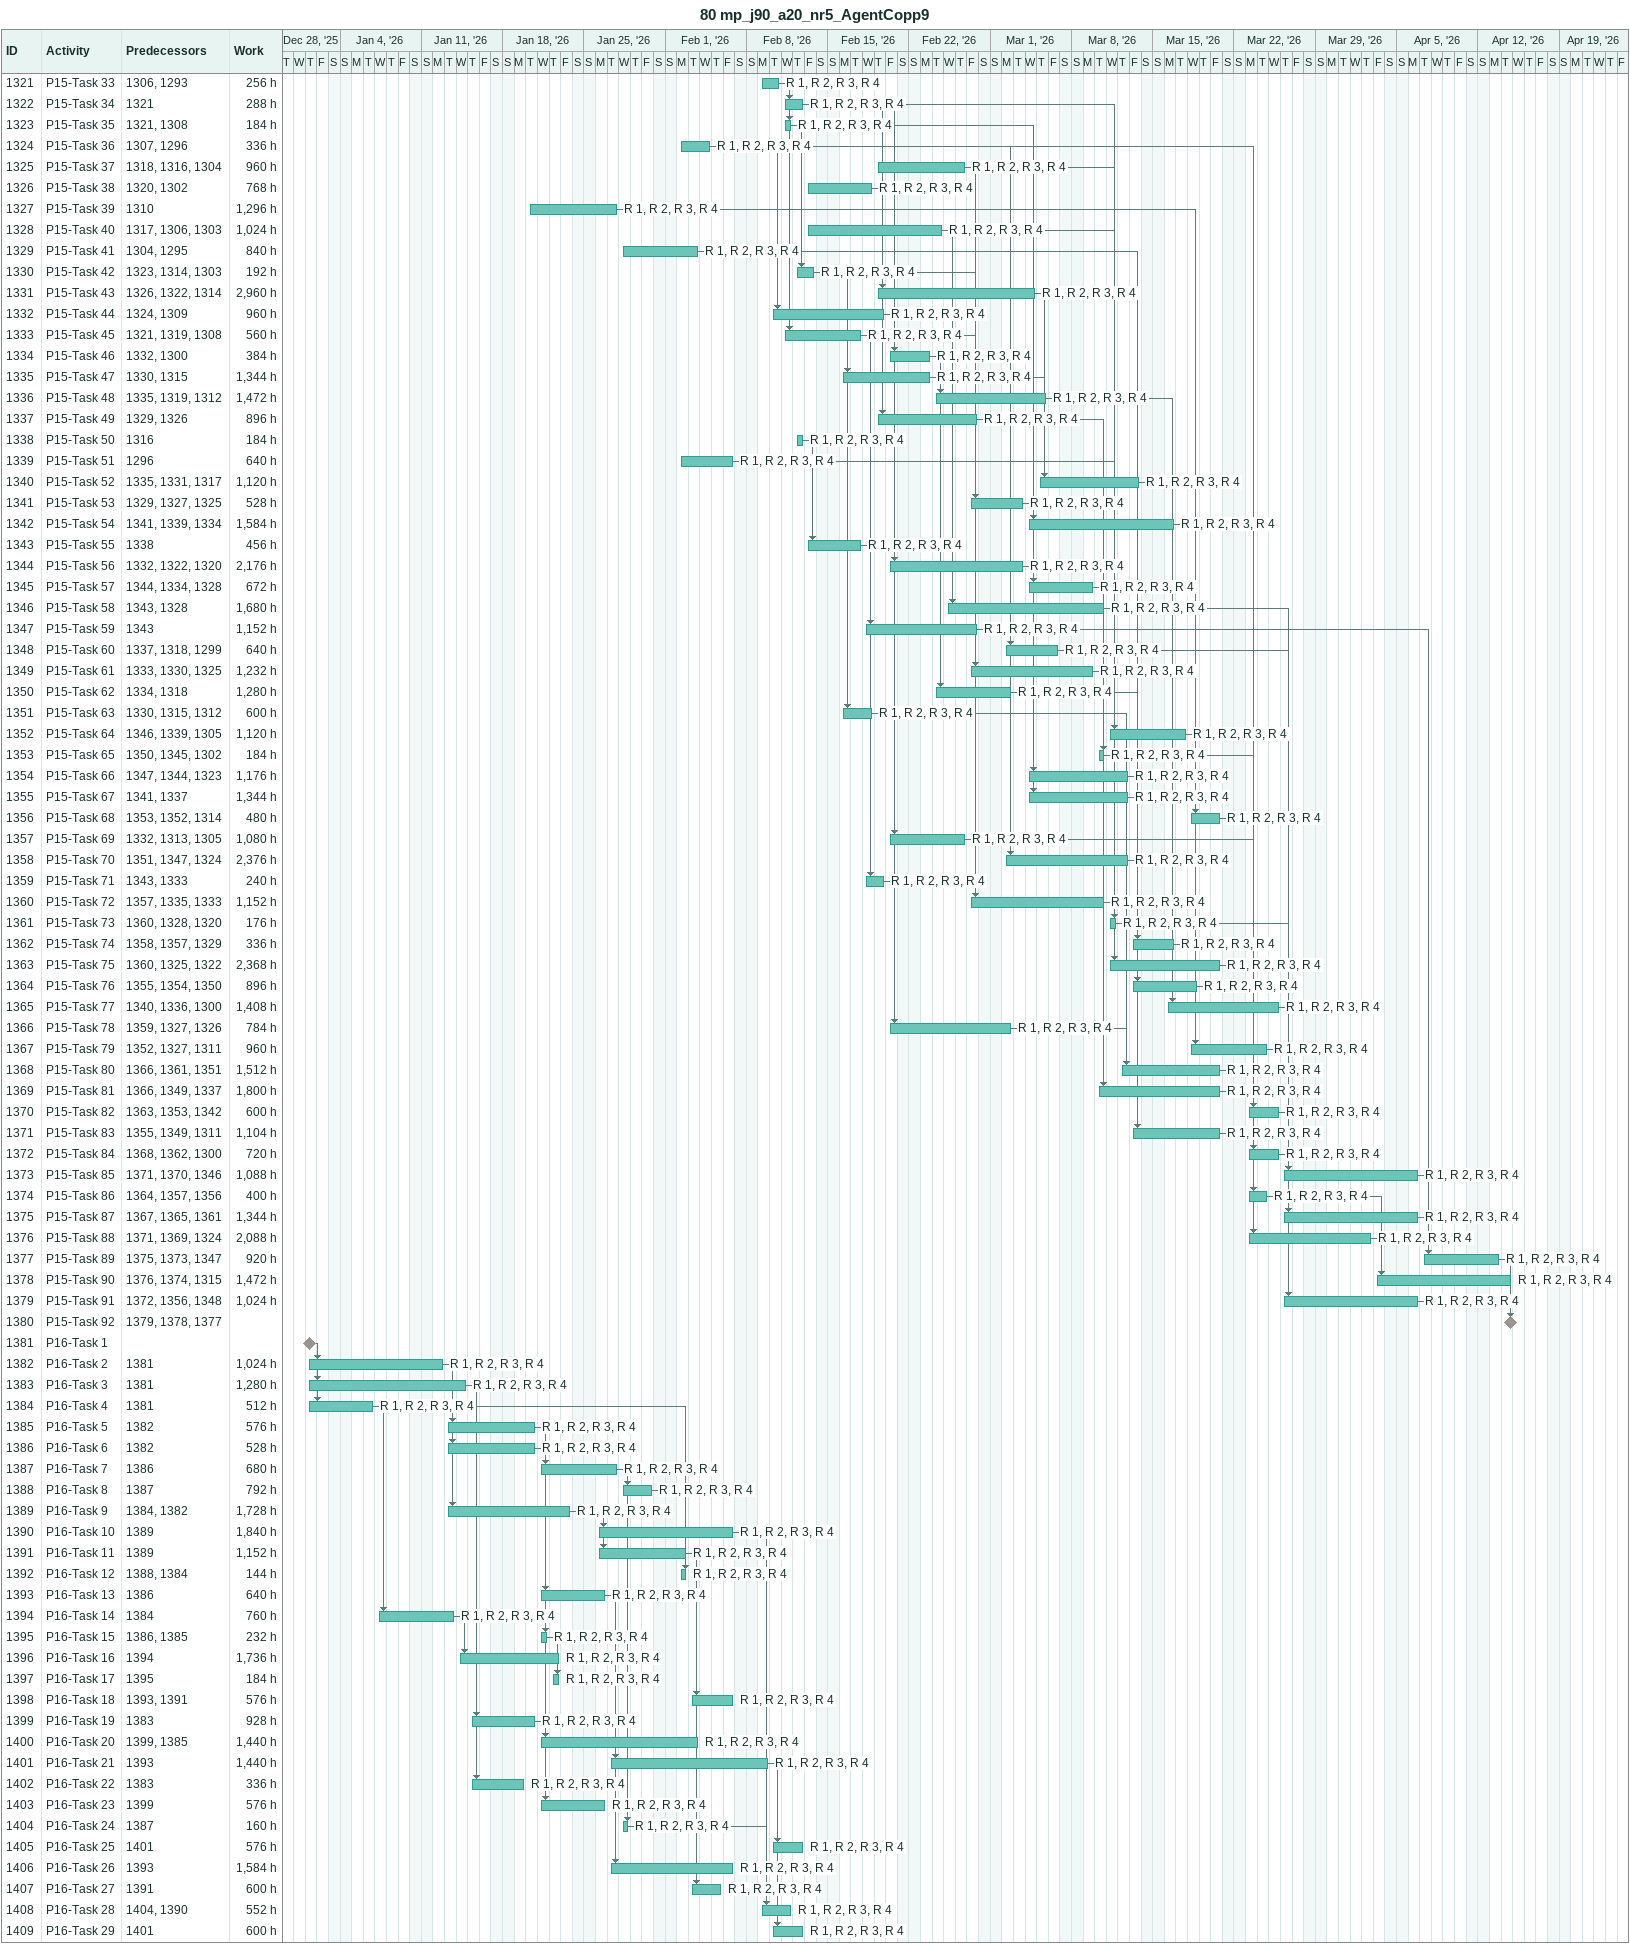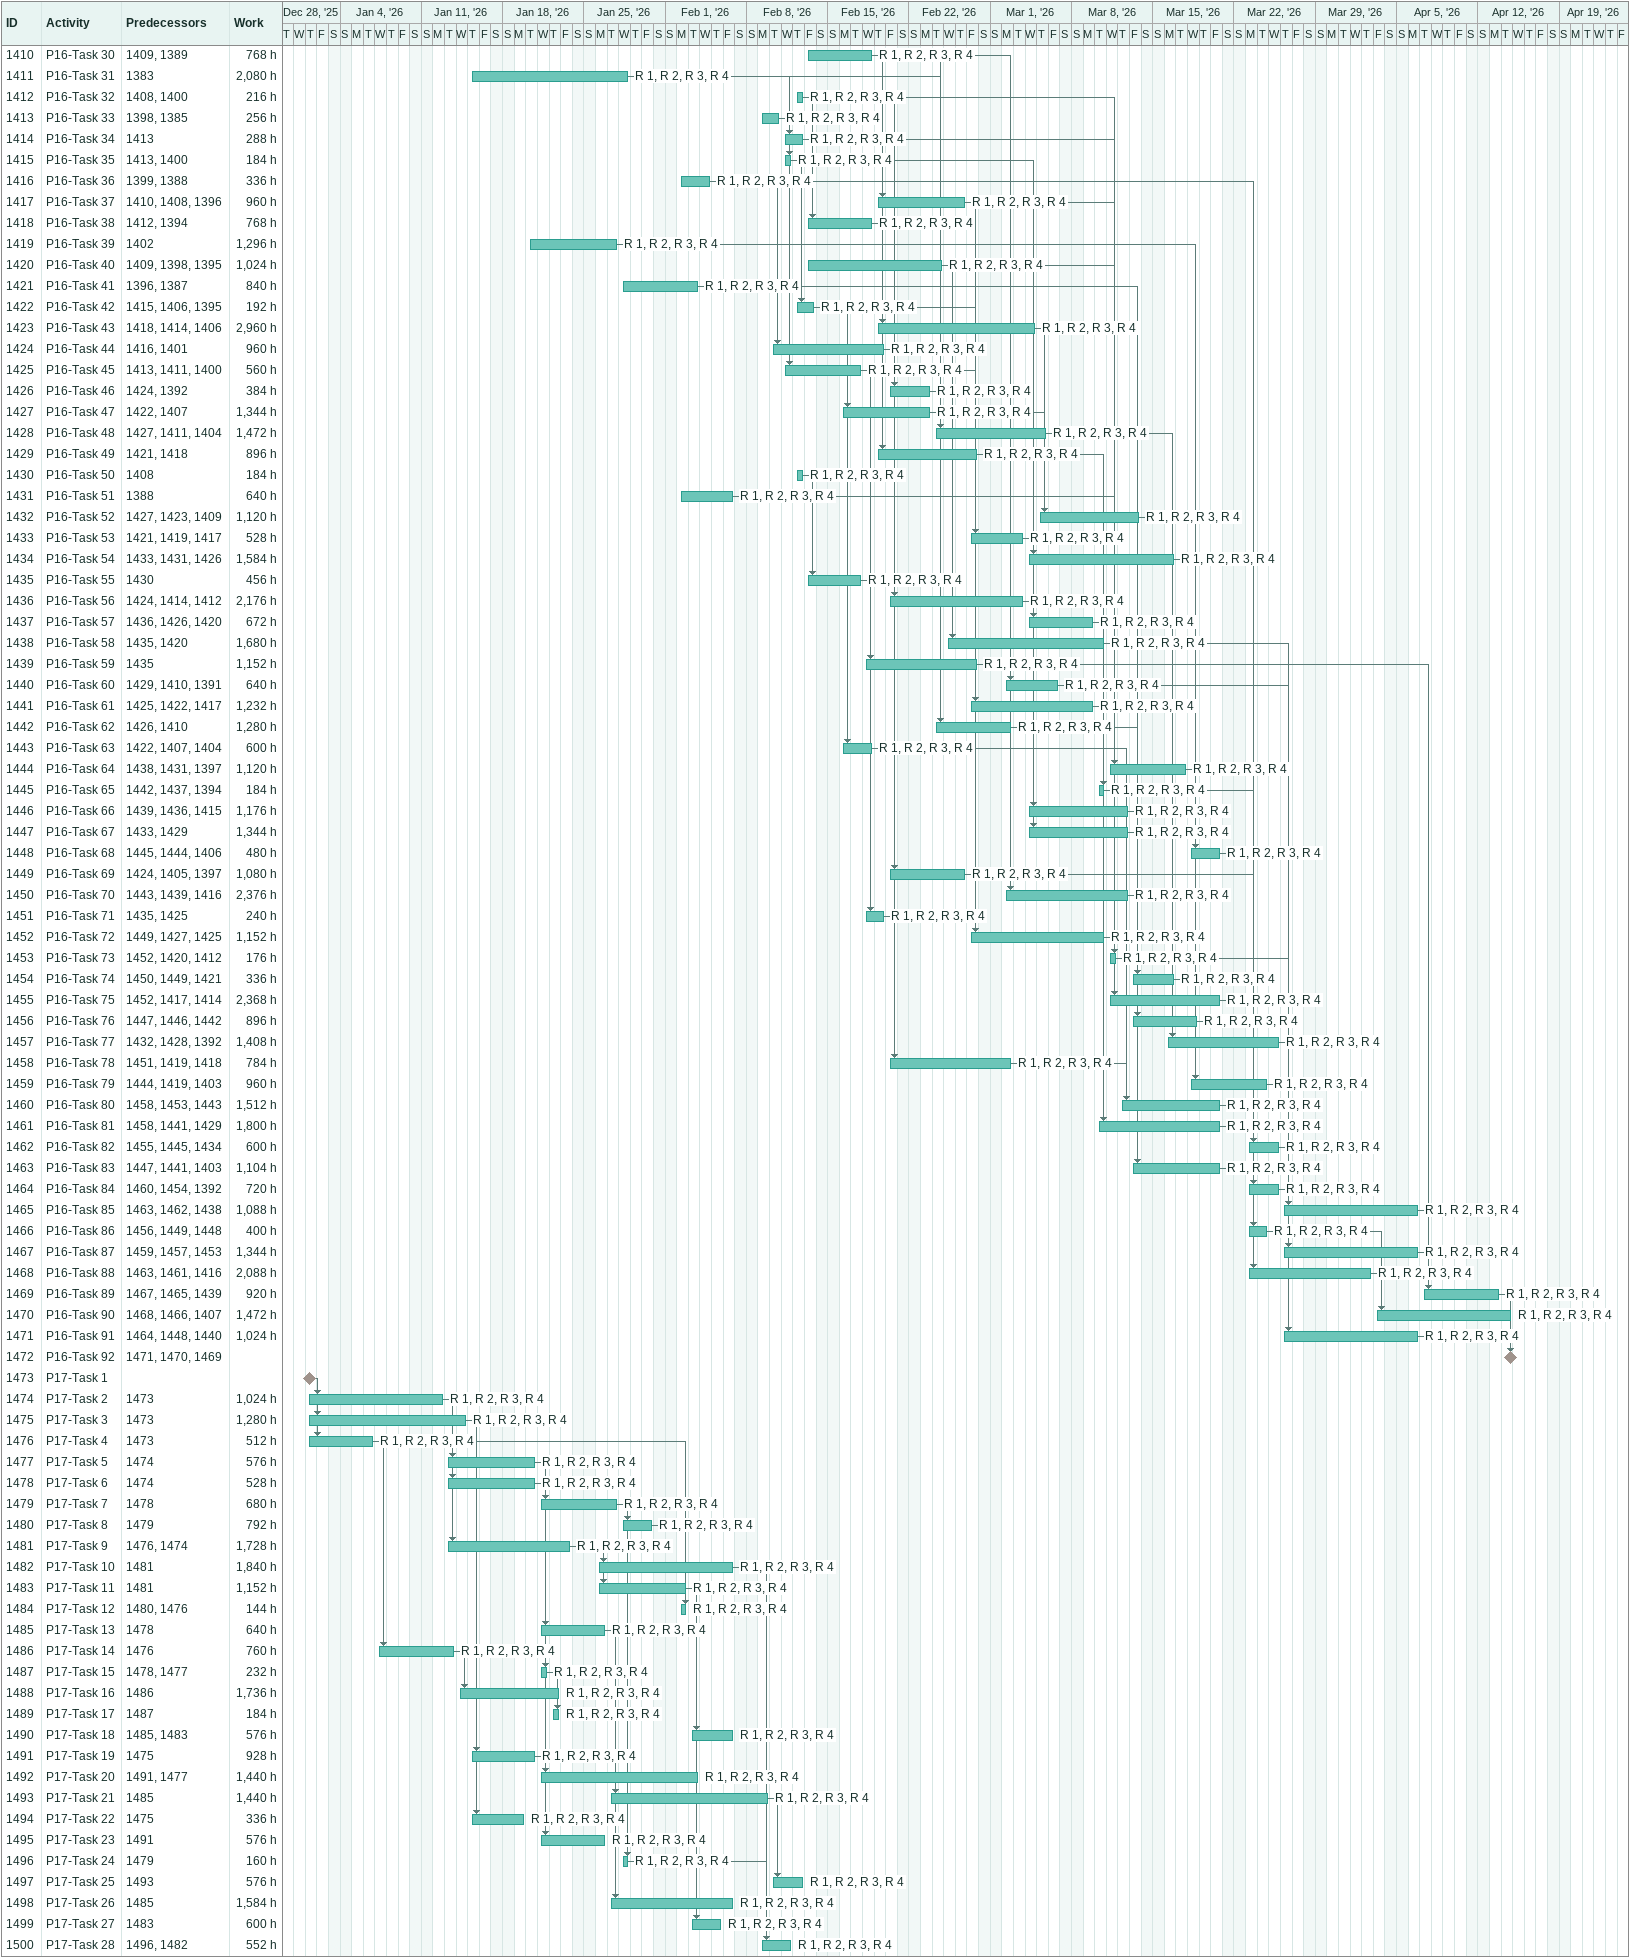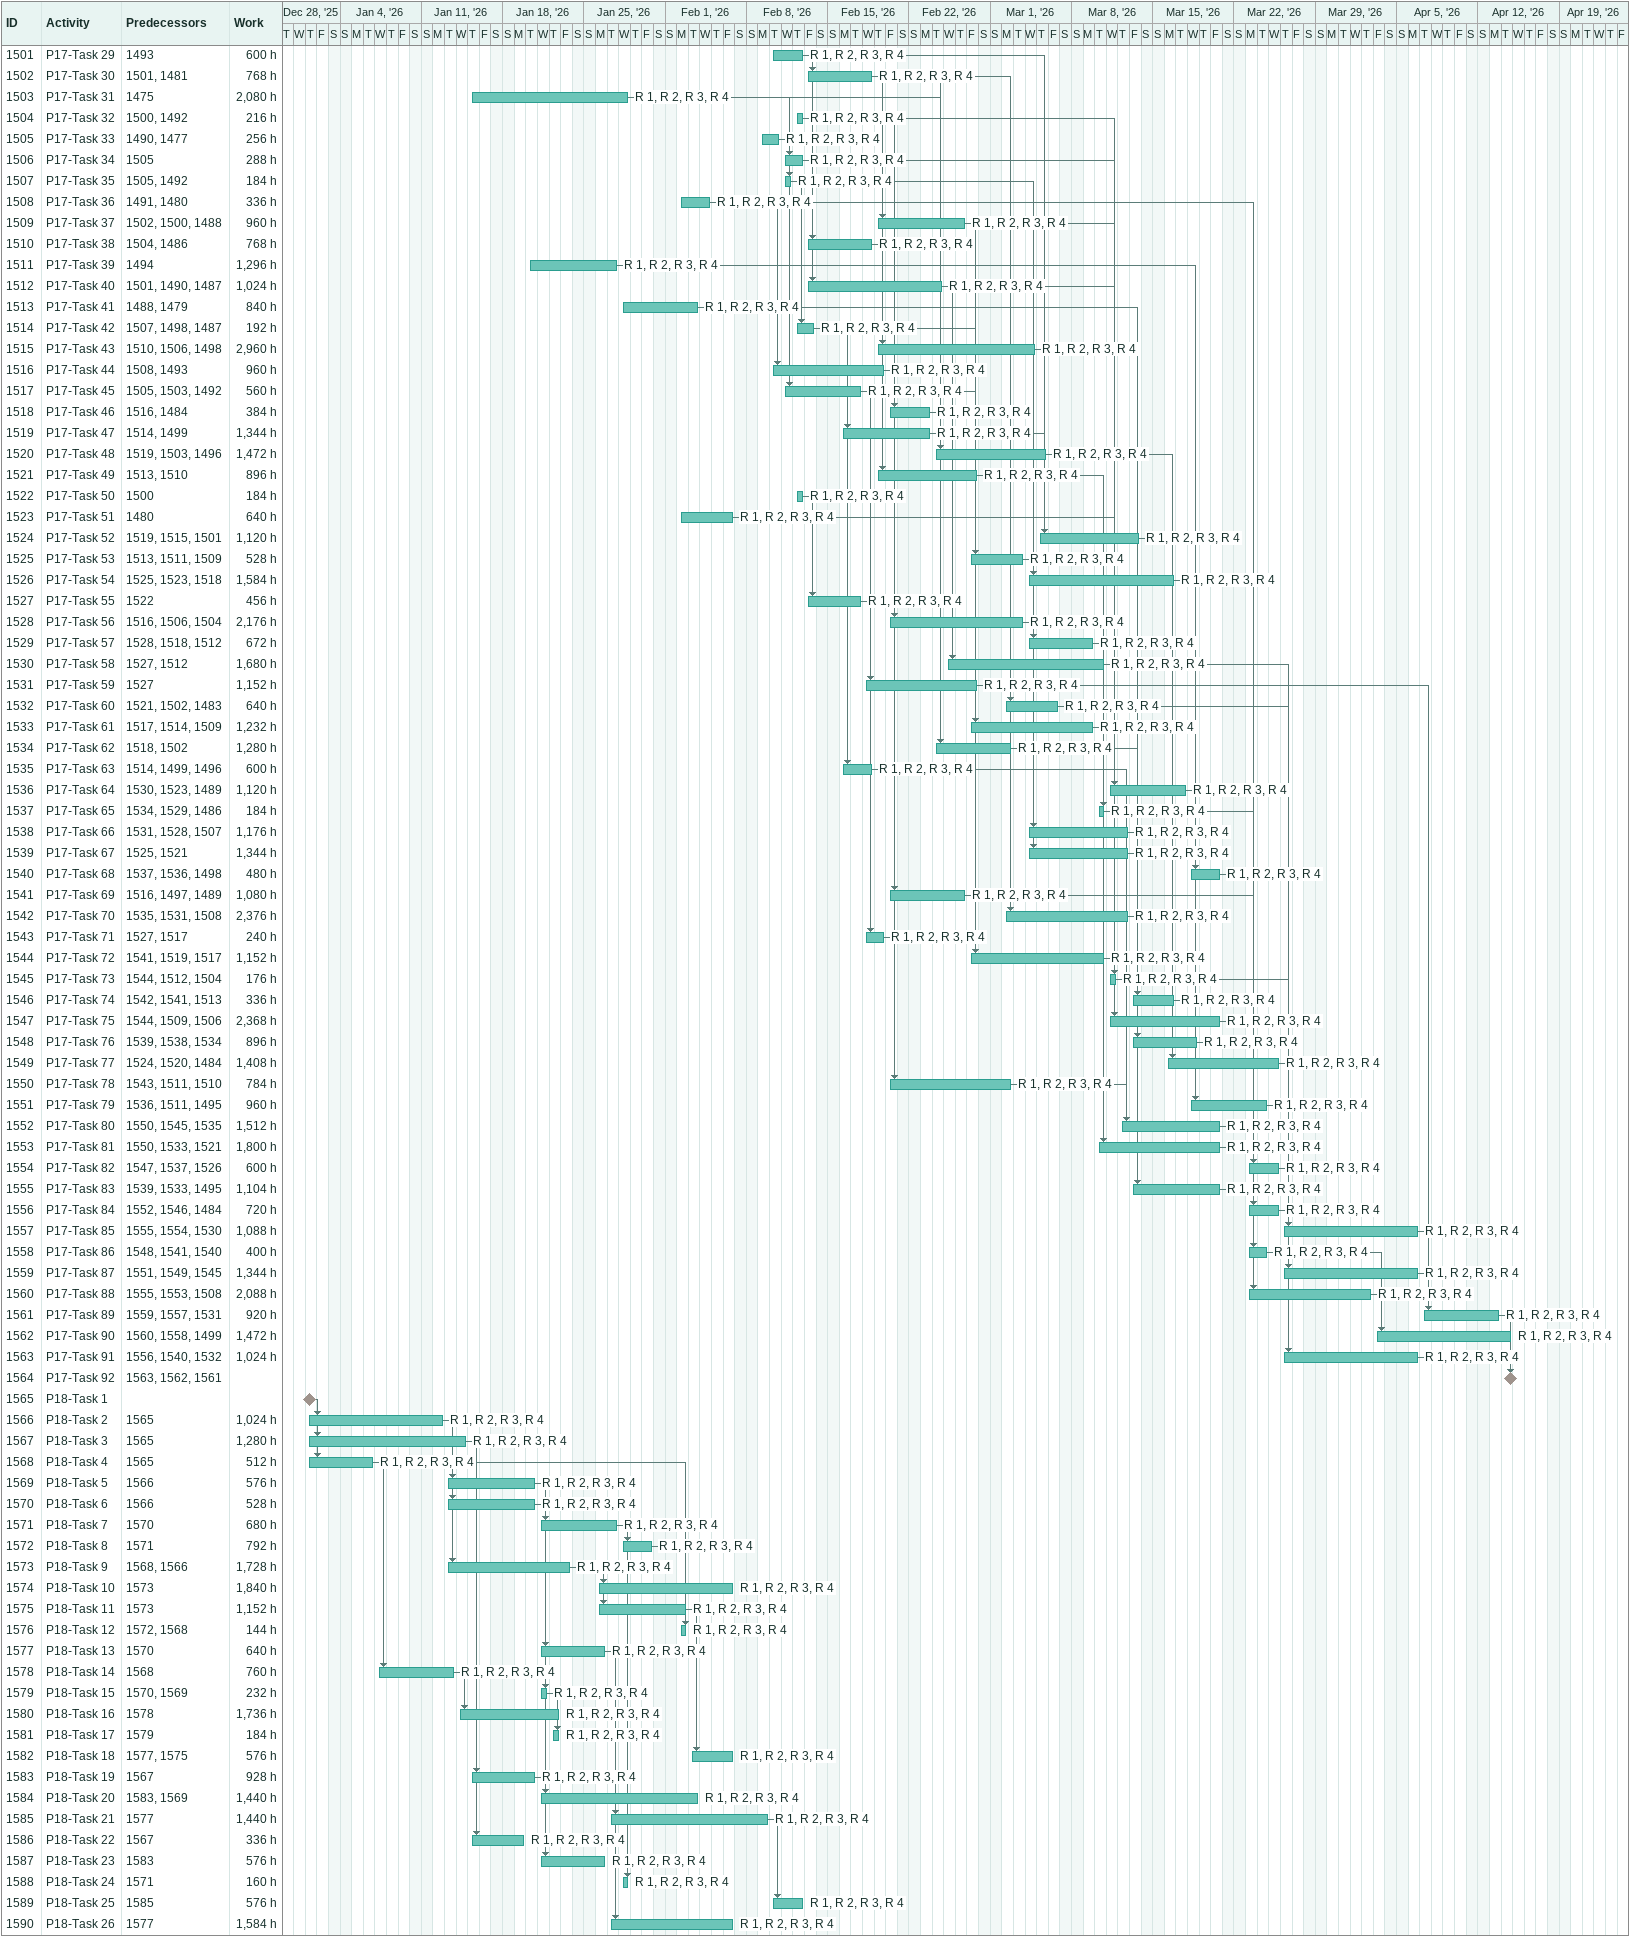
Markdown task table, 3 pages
80 mp_j90_a20_nr5_AgentCopp9

| ID | Task | Start | Finish | Predecessors | Resources | Work (h) |
|---|---|---|---|---|---|---|
| 1321 | P15-Task 33 | 2026-02-09 | 2026-02-10 | 1306, 1293 | R 1, R 2, R 3, R 4 | 256 |
| 1322 | P15-Task 34 | 2026-02-11 | 2026-02-12 | 1321 | R 1, R 2, R 3, R 4 | 288 |
| 1323 | P15-Task 35 | 2026-02-11 | 2026-02-11 | 1321, 1308 | R 1, R 2, R 3, R 4 | 184 |
| 1324 | P15-Task 36 | 2026-02-02 | 2026-02-04 | 1307, 1296 | R 1, R 2, R 3, R 4 | 336 |
| 1325 | P15-Task 37 | 2026-02-19 | 2026-02-26 | 1318, 1316, 1304 | R 1, R 2, R 3, R 4 | 960 |
| 1326 | P15-Task 38 | 2026-02-13 | 2026-02-18 | 1320, 1302 | R 1, R 2, R 3, R 4 | 768 |
| 1327 | P15-Task 39 | 2026-01-20 | 2026-01-27 | 1310 | R 1, R 2, R 3, R 4 | 1296 |
| 1328 | P15-Task 40 | 2026-02-13 | 2026-02-24 | 1317, 1306, 1303 | R 1, R 2, R 3, R 4 | 1024 |
| 1329 | P15-Task 41 | 2026-01-28 | 2026-02-03 | 1304, 1295 | R 1, R 2, R 3, R 4 | 840 |
| 1330 | P15-Task 42 | 2026-02-12 | 2026-02-13 | 1323, 1314, 1303 | R 1, R 2, R 3, R 4 | 192 |
| 1331 | P15-Task 43 | 2026-02-19 | 2026-03-04 | 1326, 1322, 1314 | R 1, R 2, R 3, R 4 | 2960 |
| 1332 | P15-Task 44 | 2026-02-10 | 2026-02-19 | 1324, 1309 | R 1, R 2, R 3, R 4 | 960 |
| 1333 | P15-Task 45 | 2026-02-11 | 2026-02-17 | 1321, 1319, 1308 | R 1, R 2, R 3, R 4 | 560 |
| 1334 | P15-Task 46 | 2026-02-20 | 2026-02-23 | 1332, 1300 | R 1, R 2, R 3, R 4 | 384 |
| 1335 | P15-Task 47 | 2026-02-16 | 2026-02-23 | 1330, 1315 | R 1, R 2, R 3, R 4 | 1344 |
| 1336 | P15-Task 48 | 2026-02-24 | 2026-03-05 | 1335, 1319, 1312 | R 1, R 2, R 3, R 4 | 1472 |
| 1337 | P15-Task 49 | 2026-02-19 | 2026-02-27 | 1329, 1326 | R 1, R 2, R 3, R 4 | 896 |
| 1338 | P15-Task 50 | 2026-02-12 | 2026-02-12 | 1316 | R 1, R 2, R 3, R 4 | 184 |
| 1339 | P15-Task 51 | 2026-02-02 | 2026-02-06 | 1296 | R 1, R 2, R 3, R 4 | 640 |
| 1340 | P15-Task 52 | 2026-03-05 | 2026-03-13 | 1335, 1331, 1317 | R 1, R 2, R 3, R 4 | 1120 |
| 1341 | P15-Task 53 | 2026-02-27 | 2026-03-03 | 1329, 1327, 1325 | R 1, R 2, R 3, R 4 | 528 |
| 1342 | P15-Task 54 | 2026-03-04 | 2026-03-16 | 1341, 1339, 1334 | R 1, R 2, R 3, R 4 | 1584 |
| 1343 | P15-Task 55 | 2026-02-13 | 2026-02-17 | 1338 | R 1, R 2, R 3, R 4 | 456 |
| 1344 | P15-Task 56 | 2026-02-20 | 2026-03-03 | 1332, 1322, 1320 | R 1, R 2, R 3, R 4 | 2176 |
| 1345 | P15-Task 57 | 2026-03-04 | 2026-03-09 | 1344, 1334, 1328 | R 1, R 2, R 3, R 4 | 672 |
| 1346 | P15-Task 58 | 2026-02-25 | 2026-03-10 | 1343, 1328 | R 1, R 2, R 3, R 4 | 1680 |
| 1347 | P15-Task 59 | 2026-02-18 | 2026-02-27 | 1343 | R 1, R 2, R 3, R 4 | 1152 |
| 1348 | P15-Task 60 | 2026-03-02 | 2026-03-06 | 1337, 1318, 1299 | R 1, R 2, R 3, R 4 | 640 |
| 1349 | P15-Task 61 | 2026-02-27 | 2026-03-09 | 1333, 1330, 1325 | R 1, R 2, R 3, R 4 | 1232 |
| 1350 | P15-Task 62 | 2026-02-24 | 2026-03-02 | 1334, 1318 | R 1, R 2, R 3, R 4 | 1280 |
| 1351 | P15-Task 63 | 2026-02-16 | 2026-02-18 | 1330, 1315, 1312 | R 1, R 2, R 3, R 4 | 600 |
| 1352 | P15-Task 64 | 2026-03-11 | 2026-03-17 | 1346, 1339, 1305 | R 1, R 2, R 3, R 4 | 1120 |
| 1353 | P15-Task 65 | 2026-03-10 | 2026-03-10 | 1350, 1345, 1302 | R 1, R 2, R 3, R 4 | 184 |
| 1354 | P15-Task 66 | 2026-03-04 | 2026-03-12 | 1347, 1344, 1323 | R 1, R 2, R 3, R 4 | 1176 |
| 1355 | P15-Task 67 | 2026-03-04 | 2026-03-12 | 1341, 1337 | R 1, R 2, R 3, R 4 | 1344 |
| 1356 | P15-Task 68 | 2026-03-18 | 2026-03-20 | 1353, 1352, 1314 | R 1, R 2, R 3, R 4 | 480 |
| 1357 | P15-Task 69 | 2026-02-20 | 2026-02-26 | 1332, 1313, 1305 | R 1, R 2, R 3, R 4 | 1080 |
| 1358 | P15-Task 70 | 2026-03-02 | 2026-03-12 | 1351, 1347, 1324 | R 1, R 2, R 3, R 4 | 2376 |
| 1359 | P15-Task 71 | 2026-02-18 | 2026-02-19 | 1343, 1333 | R 1, R 2, R 3, R 4 | 240 |
| 1360 | P15-Task 72 | 2026-02-27 | 2026-03-10 | 1357, 1335, 1333 | R 1, R 2, R 3, R 4 | 1152 |
| 1361 | P15-Task 73 | 2026-03-11 | 2026-03-11 | 1360, 1328, 1320 | R 1, R 2, R 3, R 4 | 176 |
| 1362 | P15-Task 74 | 2026-03-13 | 2026-03-16 | 1358, 1357, 1329 | R 1, R 2, R 3, R 4 | 336 |
| 1363 | P15-Task 75 | 2026-03-11 | 2026-03-20 | 1360, 1325, 1322 | R 1, R 2, R 3, R 4 | 2368 |
| 1364 | P15-Task 76 | 2026-03-13 | 2026-03-18 | 1355, 1354, 1350 | R 1, R 2, R 3, R 4 | 896 |
| 1365 | P15-Task 77 | 2026-03-16 | 2026-03-25 | 1340, 1336, 1300 | R 1, R 2, R 3, R 4 | 1408 |
| 1366 | P15-Task 78 | 2026-02-20 | 2026-03-02 | 1359, 1327, 1326 | R 1, R 2, R 3, R 4 | 784 |
| 1367 | P15-Task 79 | 2026-03-18 | 2026-03-24 | 1352, 1327, 1311 | R 1, R 2, R 3, R 4 | 960 |
| 1368 | P15-Task 80 | 2026-03-12 | 2026-03-20 | 1366, 1361, 1351 | R 1, R 2, R 3, R 4 | 1512 |
| 1369 | P15-Task 81 | 2026-03-10 | 2026-03-20 | 1366, 1349, 1337 | R 1, R 2, R 3, R 4 | 1800 |
| 1370 | P15-Task 82 | 2026-03-23 | 2026-03-25 | 1363, 1353, 1342 | R 1, R 2, R 3, R 4 | 600 |
| 1371 | P15-Task 83 | 2026-03-13 | 2026-03-20 | 1355, 1349, 1311 | R 1, R 2, R 3, R 4 | 1104 |
| 1372 | P15-Task 84 | 2026-03-23 | 2026-03-25 | 1368, 1362, 1300 | R 1, R 2, R 3, R 4 | 720 |
| 1373 | P15-Task 85 | 2026-03-26 | 2026-04-06 | 1371, 1370, 1346 | R 1, R 2, R 3, R 4 | 1088 |
| 1374 | P15-Task 86 | 2026-03-23 | 2026-03-24 | 1364, 1357, 1356 | R 1, R 2, R 3, R 4 | 400 |
| 1375 | P15-Task 87 | 2026-03-26 | 2026-04-06 | 1367, 1365, 1361 | R 1, R 2, R 3, R 4 | 1344 |
| 1376 | P15-Task 88 | 2026-03-23 | 2026-04-02 | 1371, 1369, 1324 | R 1, R 2, R 3, R 4 | 2088 |
| 1377 | P15-Task 89 | 2026-04-07 | 2026-04-13 | 1375, 1373, 1347 | R 1, R 2, R 3, R 4 | 920 |
| 1378 | P15-Task 90 | 2026-04-03 | 2026-04-14 | 1376, 1374, 1315 | R 1, R 2, R 3, R 4 | 1472 |
| 1379 | P15-Task 91 | 2026-03-26 | 2026-04-06 | 1372, 1356, 1348 | R 1, R 2, R 3, R 4 | 1024 |
| 1380 | P15-Task 92 (milestone) | 2026-04-14 | 2026-04-14 | 1379, 1378, 1377 |  |  |
| 1381 | P16-Task 1 (milestone) | 2026-01-01 | 2026-01-01 |  |  |  |
| 1382 | P16-Task 2 | 2026-01-01 | 2026-01-12 | 1381 | R 1, R 2, R 3, R 4 | 1024 |
| 1383 | P16-Task 3 | 2026-01-01 | 2026-01-14 | 1381 | R 1, R 2, R 3, R 4 | 1280 |
| 1384 | P16-Task 4 | 2026-01-01 | 2026-01-06 | 1381 | R 1, R 2, R 3, R 4 | 512 |
| 1385 | P16-Task 5 | 2026-01-13 | 2026-01-20 | 1382 | R 1, R 2, R 3, R 4 | 576 |
| 1386 | P16-Task 6 | 2026-01-13 | 2026-01-20 | 1382 | R 1, R 2, R 3, R 4 | 528 |
| 1387 | P16-Task 7 | 2026-01-21 | 2026-01-27 | 1386 | R 1, R 2, R 3, R 4 | 680 |
| 1388 | P16-Task 8 | 2026-01-28 | 2026-01-30 | 1387 | R 1, R 2, R 3, R 4 | 792 |
| 1389 | P16-Task 9 | 2026-01-13 | 2026-01-23 | 1384, 1382 | R 1, R 2, R 3, R 4 | 1728 |
| 1390 | P16-Task 10 | 2026-01-26 | 2026-02-06 | 1389 | R 1, R 2, R 3, R 4 | 1840 |
| 1391 | P16-Task 11 | 2026-01-26 | 2026-02-02 | 1389 | R 1, R 2, R 3, R 4 | 1152 |
| 1392 | P16-Task 12 | 2026-02-02 | 2026-02-02 | 1388, 1384 | R 1, R 2, R 3, R 4 | 144 |
| 1393 | P16-Task 13 | 2026-01-21 | 2026-01-26 | 1386 | R 1, R 2, R 3, R 4 | 640 |
| 1394 | P16-Task 14 | 2026-01-07 | 2026-01-13 | 1384 | R 1, R 2, R 3, R 4 | 760 |
| 1395 | P16-Task 15 | 2026-01-21 | 2026-01-21 | 1386, 1385 | R 1, R 2, R 3, R 4 | 232 |
| 1396 | P16-Task 16 | 2026-01-14 | 2026-01-22 | 1394 | R 1, R 2, R 3, R 4 | 1736 |
| 1397 | P16-Task 17 | 2026-01-22 | 2026-01-22 | 1395 | R 1, R 2, R 3, R 4 | 184 |
| 1398 | P16-Task 18 | 2026-02-03 | 2026-02-06 | 1393, 1391 | R 1, R 2, R 3, R 4 | 576 |
| 1399 | P16-Task 19 | 2026-01-15 | 2026-01-20 | 1383 | R 1, R 2, R 3, R 4 | 928 |
| 1400 | P16-Task 20 | 2026-01-21 | 2026-02-03 | 1399, 1385 | R 1, R 2, R 3, R 4 | 1440 |
| 1401 | P16-Task 21 | 2026-01-27 | 2026-02-09 | 1393 | R 1, R 2, R 3, R 4 | 1440 |
| 1402 | P16-Task 22 | 2026-01-15 | 2026-01-19 | 1383 | R 1, R 2, R 3, R 4 | 336 |
| 1403 | P16-Task 23 | 2026-01-21 | 2026-01-26 | 1399 | R 1, R 2, R 3, R 4 | 576 |
| 1404 | P16-Task 24 | 2026-01-28 | 2026-01-28 | 1387 | R 1, R 2, R 3, R 4 | 160 |
| 1405 | P16-Task 25 | 2026-02-10 | 2026-02-12 | 1401 | R 1, R 2, R 3, R 4 | 576 |
| 1406 | P16-Task 26 | 2026-01-27 | 2026-02-06 | 1393 | R 1, R 2, R 3, R 4 | 1584 |
| 1407 | P16-Task 27 | 2026-02-03 | 2026-02-05 | 1391 | R 1, R 2, R 3, R 4 | 600 |
| 1408 | P16-Task 28 | 2026-02-09 | 2026-02-11 | 1404, 1390 | R 1, R 2, R 3, R 4 | 552 |
| 1409 | P16-Task 29 | 2026-02-10 | 2026-02-12 | 1401 | R 1, R 2, R 3, R 4 | 600 |
| 1410 | P16-Task 30 | 2026-02-13 | 2026-02-18 | 1409, 1389 | R 1, R 2, R 3, R 4 | 768 |
| 1411 | P16-Task 31 | 2026-01-15 | 2026-01-28 | 1383 | R 1, R 2, R 3, R 4 | 2080 |
| 1412 | P16-Task 32 | 2026-02-12 | 2026-02-12 | 1408, 1400 | R 1, R 2, R 3, R 4 | 216 |
| 1413 | P16-Task 33 | 2026-02-09 | 2026-02-10 | 1398, 1385 | R 1, R 2, R 3, R 4 | 256 |
| 1414 | P16-Task 34 | 2026-02-11 | 2026-02-12 | 1413 | R 1, R 2, R 3, R 4 | 288 |
| 1415 | P16-Task 35 | 2026-02-11 | 2026-02-11 | 1413, 1400 | R 1, R 2, R 3, R 4 | 184 |
| 1416 | P16-Task 36 | 2026-02-02 | 2026-02-04 | 1399, 1388 | R 1, R 2, R 3, R 4 | 336 |
| 1417 | P16-Task 37 | 2026-02-19 | 2026-02-26 | 1410, 1408, 1396 | R 1, R 2, R 3, R 4 | 960 |
| 1418 | P16-Task 38 | 2026-02-13 | 2026-02-18 | 1412, 1394 | R 1, R 2, R 3, R 4 | 768 |
| 1419 | P16-Task 39 | 2026-01-20 | 2026-01-27 | 1402 | R 1, R 2, R 3, R 4 | 1296 |
| 1420 | P16-Task 40 | 2026-02-13 | 2026-02-24 | 1409, 1398, 1395 | R 1, R 2, R 3, R 4 | 1024 |
| 1421 | P16-Task 41 | 2026-01-28 | 2026-02-03 | 1396, 1387 | R 1, R 2, R 3, R 4 | 840 |
| 1422 | P16-Task 42 | 2026-02-12 | 2026-02-13 | 1415, 1406, 1395 | R 1, R 2, R 3, R 4 | 192 |
| 1423 | P16-Task 43 | 2026-02-19 | 2026-03-04 | 1418, 1414, 1406 | R 1, R 2, R 3, R 4 | 2960 |
| 1424 | P16-Task 44 | 2026-02-10 | 2026-02-19 | 1416, 1401 | R 1, R 2, R 3, R 4 | 960 |
| 1425 | P16-Task 45 | 2026-02-11 | 2026-02-17 | 1413, 1411, 1400 | R 1, R 2, R 3, R 4 | 560 |
| 1426 | P16-Task 46 | 2026-02-20 | 2026-02-23 | 1424, 1392 | R 1, R 2, R 3, R 4 | 384 |
| 1427 | P16-Task 47 | 2026-02-16 | 2026-02-23 | 1422, 1407 | R 1, R 2, R 3, R 4 | 1344 |
| 1428 | P16-Task 48 | 2026-02-24 | 2026-03-05 | 1427, 1411, 1404 | R 1, R 2, R 3, R 4 | 1472 |
| 1429 | P16-Task 49 | 2026-02-19 | 2026-02-27 | 1421, 1418 | R 1, R 2, R 3, R 4 | 896 |
| 1430 | P16-Task 50 | 2026-02-12 | 2026-02-12 | 1408 | R 1, R 2, R 3, R 4 | 184 |
| 1431 | P16-Task 51 | 2026-02-02 | 2026-02-06 | 1388 | R 1, R 2, R 3, R 4 | 640 |
| 1432 | P16-Task 52 | 2026-03-05 | 2026-03-13 | 1427, 1423, 1409 | R 1, R 2, R 3, R 4 | 1120 |
| 1433 | P16-Task 53 | 2026-02-27 | 2026-03-03 | 1421, 1419, 1417 | R 1, R 2, R 3, R 4 | 528 |
| 1434 | P16-Task 54 | 2026-03-04 | 2026-03-16 | 1433, 1431, 1426 | R 1, R 2, R 3, R 4 | 1584 |
| 1435 | P16-Task 55 | 2026-02-13 | 2026-02-17 | 1430 | R 1, R 2, R 3, R 4 | 456 |
| 1436 | P16-Task 56 | 2026-02-20 | 2026-03-03 | 1424, 1414, 1412 | R 1, R 2, R 3, R 4 | 2176 |
| 1437 | P16-Task 57 | 2026-03-04 | 2026-03-09 | 1436, 1426, 1420 | R 1, R 2, R 3, R 4 | 672 |
| 1438 | P16-Task 58 | 2026-02-25 | 2026-03-10 | 1435, 1420 | R 1, R 2, R 3, R 4 | 1680 |
| 1439 | P16-Task 59 | 2026-02-18 | 2026-02-27 | 1435 | R 1, R 2, R 3, R 4 | 1152 |
| 1440 | P16-Task 60 | 2026-03-02 | 2026-03-06 | 1429, 1410, 1391 | R 1, R 2, R 3, R 4 | 640 |
| 1441 | P16-Task 61 | 2026-02-27 | 2026-03-09 | 1425, 1422, 1417 | R 1, R 2, R 3, R 4 | 1232 |
| 1442 | P16-Task 62 | 2026-02-24 | 2026-03-02 | 1426, 1410 | R 1, R 2, R 3, R 4 | 1280 |
| 1443 | P16-Task 63 | 2026-02-16 | 2026-02-18 | 1422, 1407, 1404 | R 1, R 2, R 3, R 4 | 600 |
| 1444 | P16-Task 64 | 2026-03-11 | 2026-03-17 | 1438, 1431, 1397 | R 1, R 2, R 3, R 4 | 1120 |
| 1445 | P16-Task 65 | 2026-03-10 | 2026-03-10 | 1442, 1437, 1394 | R 1, R 2, R 3, R 4 | 184 |
| 1446 | P16-Task 66 | 2026-03-04 | 2026-03-12 | 1439, 1436, 1415 | R 1, R 2, R 3, R 4 | 1176 |
| 1447 | P16-Task 67 | 2026-03-04 | 2026-03-12 | 1433, 1429 | R 1, R 2, R 3, R 4 | 1344 |
| 1448 | P16-Task 68 | 2026-03-18 | 2026-03-20 | 1445, 1444, 1406 | R 1, R 2, R 3, R 4 | 480 |
| 1449 | P16-Task 69 | 2026-02-20 | 2026-02-26 | 1424, 1405, 1397 | R 1, R 2, R 3, R 4 | 1080 |
| 1450 | P16-Task 70 | 2026-03-02 | 2026-03-12 | 1443, 1439, 1416 | R 1, R 2, R 3, R 4 | 2376 |
| 1451 | P16-Task 71 | 2026-02-18 | 2026-02-19 | 1435, 1425 | R 1, R 2, R 3, R 4 | 240 |
| 1452 | P16-Task 72 | 2026-02-27 | 2026-03-10 | 1449, 1427, 1425 | R 1, R 2, R 3, R 4 | 1152 |
| 1453 | P16-Task 73 | 2026-03-11 | 2026-03-11 | 1452, 1420, 1412 | R 1, R 2, R 3, R 4 | 176 |
| 1454 | P16-Task 74 | 2026-03-13 | 2026-03-16 | 1450, 1449, 1421 | R 1, R 2, R 3, R 4 | 336 |
| 1455 | P16-Task 75 | 2026-03-11 | 2026-03-20 | 1452, 1417, 1414 | R 1, R 2, R 3, R 4 | 2368 |
| 1456 | P16-Task 76 | 2026-03-13 | 2026-03-18 | 1447, 1446, 1442 | R 1, R 2, R 3, R 4 | 896 |
| 1457 | P16-Task 77 | 2026-03-16 | 2026-03-25 | 1432, 1428, 1392 | R 1, R 2, R 3, R 4 | 1408 |
| 1458 | P16-Task 78 | 2026-02-20 | 2026-03-02 | 1451, 1419, 1418 | R 1, R 2, R 3, R 4 | 784 |
| 1459 | P16-Task 79 | 2026-03-18 | 2026-03-24 | 1444, 1419, 1403 | R 1, R 2, R 3, R 4 | 960 |
| 1460 | P16-Task 80 | 2026-03-12 | 2026-03-20 | 1458, 1453, 1443 | R 1, R 2, R 3, R 4 | 1512 |
| 1461 | P16-Task 81 | 2026-03-10 | 2026-03-20 | 1458, 1441, 1429 | R 1, R 2, R 3, R 4 | 1800 |
| 1462 | P16-Task 82 | 2026-03-23 | 2026-03-25 | 1455, 1445, 1434 | R 1, R 2, R 3, R 4 | 600 |
| 1463 | P16-Task 83 | 2026-03-13 | 2026-03-20 | 1447, 1441, 1403 | R 1, R 2, R 3, R 4 | 1104 |
| 1464 | P16-Task 84 | 2026-03-23 | 2026-03-25 | 1460, 1454, 1392 | R 1, R 2, R 3, R 4 | 720 |
| 1465 | P16-Task 85 | 2026-03-26 | 2026-04-06 | 1463, 1462, 1438 | R 1, R 2, R 3, R 4 | 1088 |
| 1466 | P16-Task 86 | 2026-03-23 | 2026-03-24 | 1456, 1449, 1448 | R 1, R 2, R 3, R 4 | 400 |
| 1467 | P16-Task 87 | 2026-03-26 | 2026-04-06 | 1459, 1457, 1453 | R 1, R 2, R 3, R 4 | 1344 |
| 1468 | P16-Task 88 | 2026-03-23 | 2026-04-02 | 1463, 1461, 1416 | R 1, R 2, R 3, R 4 | 2088 |
| 1469 | P16-Task 89 | 2026-04-07 | 2026-04-13 | 1467, 1465, 1439 | R 1, R 2, R 3, R 4 | 920 |
| 1470 | P16-Task 90 | 2026-04-03 | 2026-04-14 | 1468, 1466, 1407 | R 1, R 2, R 3, R 4 | 1472 |
| 1471 | P16-Task 91 | 2026-03-26 | 2026-04-06 | 1464, 1448, 1440 | R 1, R 2, R 3, R 4 | 1024 |
| 1472 | P16-Task 92 (milestone) | 2026-04-14 | 2026-04-14 | 1471, 1470, 1469 |  |  |
| 1473 | P17-Task 1 (milestone) | 2026-01-01 | 2026-01-01 |  |  |  |
| 1474 | P17-Task 2 | 2026-01-01 | 2026-01-12 | 1473 | R 1, R 2, R 3, R 4 | 1024 |
| 1475 | P17-Task 3 | 2026-01-01 | 2026-01-14 | 1473 | R 1, R 2, R 3, R 4 | 1280 |
| 1476 | P17-Task 4 | 2026-01-01 | 2026-01-06 | 1473 | R 1, R 2, R 3, R 4 | 512 |
| 1477 | P17-Task 5 | 2026-01-13 | 2026-01-20 | 1474 | R 1, R 2, R 3, R 4 | 576 |
| 1478 | P17-Task 6 | 2026-01-13 | 2026-01-20 | 1474 | R 1, R 2, R 3, R 4 | 528 |
| 1479 | P17-Task 7 | 2026-01-21 | 2026-01-27 | 1478 | R 1, R 2, R 3, R 4 | 680 |
| 1480 | P17-Task 8 | 2026-01-28 | 2026-01-30 | 1479 | R 1, R 2, R 3, R 4 | 792 |
| 1481 | P17-Task 9 | 2026-01-13 | 2026-01-23 | 1476, 1474 | R 1, R 2, R 3, R 4 | 1728 |
| 1482 | P17-Task 10 | 2026-01-26 | 2026-02-06 | 1481 | R 1, R 2, R 3, R 4 | 1840 |
| 1483 | P17-Task 11 | 2026-01-26 | 2026-02-02 | 1481 | R 1, R 2, R 3, R 4 | 1152 |
| 1484 | P17-Task 12 | 2026-02-02 | 2026-02-02 | 1480, 1476 | R 1, R 2, R 3, R 4 | 144 |
| 1485 | P17-Task 13 | 2026-01-21 | 2026-01-26 | 1478 | R 1, R 2, R 3, R 4 | 640 |
| 1486 | P17-Task 14 | 2026-01-07 | 2026-01-13 | 1476 | R 1, R 2, R 3, R 4 | 760 |
| 1487 | P17-Task 15 | 2026-01-21 | 2026-01-21 | 1478, 1477 | R 1, R 2, R 3, R 4 | 232 |
| 1488 | P17-Task 16 | 2026-01-14 | 2026-01-22 | 1486 | R 1, R 2, R 3, R 4 | 1736 |
| 1489 | P17-Task 17 | 2026-01-22 | 2026-01-22 | 1487 | R 1, R 2, R 3, R 4 | 184 |
| 1490 | P17-Task 18 | 2026-02-03 | 2026-02-06 | 1485, 1483 | R 1, R 2, R 3, R 4 | 576 |
| 1491 | P17-Task 19 | 2026-01-15 | 2026-01-20 | 1475 | R 1, R 2, R 3, R 4 | 928 |
| 1492 | P17-Task 20 | 2026-01-21 | 2026-02-03 | 1491, 1477 | R 1, R 2, R 3, R 4 | 1440 |
| 1493 | P17-Task 21 | 2026-01-27 | 2026-02-09 | 1485 | R 1, R 2, R 3, R 4 | 1440 |
| 1494 | P17-Task 22 | 2026-01-15 | 2026-01-19 | 1475 | R 1, R 2, R 3, R 4 | 336 |
| 1495 | P17-Task 23 | 2026-01-21 | 2026-01-26 | 1491 | R 1, R 2, R 3, R 4 | 576 |
| 1496 | P17-Task 24 | 2026-01-28 | 2026-01-28 | 1479 | R 1, R 2, R 3, R 4 | 160 |
| 1497 | P17-Task 25 | 2026-02-10 | 2026-02-12 | 1493 | R 1, R 2, R 3, R 4 | 576 |
| 1498 | P17-Task 26 | 2026-01-27 | 2026-02-06 | 1485 | R 1, R 2, R 3, R 4 | 1584 |
| 1499 | P17-Task 27 | 2026-02-03 | 2026-02-05 | 1483 | R 1, R 2, R 3, R 4 | 600 |
| 1500 | P17-Task 28 | 2026-02-09 | 2026-02-11 | 1496, 1482 | R 1, R 2, R 3, R 4 | 552 |
| 1501 | P17-Task 29 | 2026-02-10 | 2026-02-12 | 1493 | R 1, R 2, R 3, R 4 | 600 |
| 1502 | P17-Task 30 | 2026-02-13 | 2026-02-18 | 1501, 1481 | R 1, R 2, R 3, R 4 | 768 |
| 1503 | P17-Task 31 | 2026-01-15 | 2026-01-28 | 1475 | R 1, R 2, R 3, R 4 | 2080 |
| 1504 | P17-Task 32 | 2026-02-12 | 2026-02-12 | 1500, 1492 | R 1, R 2, R 3, R 4 | 216 |
| 1505 | P17-Task 33 | 2026-02-09 | 2026-02-10 | 1490, 1477 | R 1, R 2, R 3, R 4 | 256 |
| 1506 | P17-Task 34 | 2026-02-11 | 2026-02-12 | 1505 | R 1, R 2, R 3, R 4 | 288 |
| 1507 | P17-Task 35 | 2026-02-11 | 2026-02-11 | 1505, 1492 | R 1, R 2, R 3, R 4 | 184 |
| 1508 | P17-Task 36 | 2026-02-02 | 2026-02-04 | 1491, 1480 | R 1, R 2, R 3, R 4 | 336 |
| 1509 | P17-Task 37 | 2026-02-19 | 2026-02-26 | 1502, 1500, 1488 | R 1, R 2, R 3, R 4 | 960 |
| 1510 | P17-Task 38 | 2026-02-13 | 2026-02-18 | 1504, 1486 | R 1, R 2, R 3, R 4 | 768 |
| 1511 | P17-Task 39 | 2026-01-20 | 2026-01-27 | 1494 | R 1, R 2, R 3, R 4 | 1296 |
| 1512 | P17-Task 40 | 2026-02-13 | 2026-02-24 | 1501, 1490, 1487 | R 1, R 2, R 3, R 4 | 1024 |
| 1513 | P17-Task 41 | 2026-01-28 | 2026-02-03 | 1488, 1479 | R 1, R 2, R 3, R 4 | 840 |
| 1514 | P17-Task 42 | 2026-02-12 | 2026-02-13 | 1507, 1498, 1487 | R 1, R 2, R 3, R 4 | 192 |
| 1515 | P17-Task 43 | 2026-02-19 | 2026-03-04 | 1510, 1506, 1498 | R 1, R 2, R 3, R 4 | 2960 |
| 1516 | P17-Task 44 | 2026-02-10 | 2026-02-19 | 1508, 1493 | R 1, R 2, R 3, R 4 | 960 |
| 1517 | P17-Task 45 | 2026-02-11 | 2026-02-17 | 1505, 1503, 1492 | R 1, R 2, R 3, R 4 | 560 |
| 1518 | P17-Task 46 | 2026-02-20 | 2026-02-23 | 1516, 1484 | R 1, R 2, R 3, R 4 | 384 |
| 1519 | P17-Task 47 | 2026-02-16 | 2026-02-23 | 1514, 1499 | R 1, R 2, R 3, R 4 | 1344 |
| 1520 | P17-Task 48 | 2026-02-24 | 2026-03-05 | 1519, 1503, 1496 | R 1, R 2, R 3, R 4 | 1472 |
| 1521 | P17-Task 49 | 2026-02-19 | 2026-02-27 | 1513, 1510 | R 1, R 2, R 3, R 4 | 896 |
| 1522 | P17-Task 50 | 2026-02-12 | 2026-02-12 | 1500 | R 1, R 2, R 3, R 4 | 184 |
| 1523 | P17-Task 51 | 2026-02-02 | 2026-02-06 | 1480 | R 1, R 2, R 3, R 4 | 640 |
| 1524 | P17-Task 52 | 2026-03-05 | 2026-03-13 | 1519, 1515, 1501 | R 1, R 2, R 3, R 4 | 1120 |
| 1525 | P17-Task 53 | 2026-02-27 | 2026-03-03 | 1513, 1511, 1509 | R 1, R 2, R 3, R 4 | 528 |
| 1526 | P17-Task 54 | 2026-03-04 | 2026-03-16 | 1525, 1523, 1518 | R 1, R 2, R 3, R 4 | 1584 |
| 1527 | P17-Task 55 | 2026-02-13 | 2026-02-17 | 1522 | R 1, R 2, R 3, R 4 | 456 |
| 1528 | P17-Task 56 | 2026-02-20 | 2026-03-03 | 1516, 1506, 1504 | R 1, R 2, R 3, R 4 | 2176 |
| 1529 | P17-Task 57 | 2026-03-04 | 2026-03-09 | 1528, 1518, 1512 | R 1, R 2, R 3, R 4 | 672 |
| 1530 | P17-Task 58 | 2026-02-25 | 2026-03-10 | 1527, 1512 | R 1, R 2, R 3, R 4 | 1680 |
| 1531 | P17-Task 59 | 2026-02-18 | 2026-02-27 | 1527 | R 1, R 2, R 3, R 4 | 1152 |
| 1532 | P17-Task 60 | 2026-03-02 | 2026-03-06 | 1521, 1502, 1483 | R 1, R 2, R 3, R 4 | 640 |
| 1533 | P17-Task 61 | 2026-02-27 | 2026-03-09 | 1517, 1514, 1509 | R 1, R 2, R 3, R 4 | 1232 |
| 1534 | P17-Task 62 | 2026-02-24 | 2026-03-02 | 1518, 1502 | R 1, R 2, R 3, R 4 | 1280 |
| 1535 | P17-Task 63 | 2026-02-16 | 2026-02-18 | 1514, 1499, 1496 | R 1, R 2, R 3, R 4 | 600 |
| 1536 | P17-Task 64 | 2026-03-11 | 2026-03-17 | 1530, 1523, 1489 | R 1, R 2, R 3, R 4 | 1120 |
| 1537 | P17-Task 65 | 2026-03-10 | 2026-03-10 | 1534, 1529, 1486 | R 1, R 2, R 3, R 4 | 184 |
| 1538 | P17-Task 66 | 2026-03-04 | 2026-03-12 | 1531, 1528, 1507 | R 1, R 2, R 3, R 4 | 1176 |
| 1539 | P17-Task 67 | 2026-03-04 | 2026-03-12 | 1525, 1521 | R 1, R 2, R 3, R 4 | 1344 |
| 1540 | P17-Task 68 | 2026-03-18 | 2026-03-20 | 1537, 1536, 1498 | R 1, R 2, R 3, R 4 | 480 |
| 1541 | P17-Task 69 | 2026-02-20 | 2026-02-26 | 1516, 1497, 1489 | R 1, R 2, R 3, R 4 | 1080 |
| 1542 | P17-Task 70 | 2026-03-02 | 2026-03-12 | 1535, 1531, 1508 | R 1, R 2, R 3, R 4 | 2376 |
| 1543 | P17-Task 71 | 2026-02-18 | 2026-02-19 | 1527, 1517 | R 1, R 2, R 3, R 4 | 240 |
| 1544 | P17-Task 72 | 2026-02-27 | 2026-03-10 | 1541, 1519, 1517 | R 1, R 2, R 3, R 4 | 1152 |
| 1545 | P17-Task 73 | 2026-03-11 | 2026-03-11 | 1544, 1512, 1504 | R 1, R 2, R 3, R 4 | 176 |
| 1546 | P17-Task 74 | 2026-03-13 | 2026-03-16 | 1542, 1541, 1513 | R 1, R 2, R 3, R 4 | 336 |
| 1547 | P17-Task 75 | 2026-03-11 | 2026-03-20 | 1544, 1509, 1506 | R 1, R 2, R 3, R 4 | 2368 |
| 1548 | P17-Task 76 | 2026-03-13 | 2026-03-18 | 1539, 1538, 1534 | R 1, R 2, R 3, R 4 | 896 |
| 1549 | P17-Task 77 | 2026-03-16 | 2026-03-25 | 1524, 1520, 1484 | R 1, R 2, R 3, R 4 | 1408 |
| 1550 | P17-Task 78 | 2026-02-20 | 2026-03-02 | 1543, 1511, 1510 | R 1, R 2, R 3, R 4 | 784 |
| 1551 | P17-Task 79 | 2026-03-18 | 2026-03-24 | 1536, 1511, 1495 | R 1, R 2, R 3, R 4 | 960 |
| 1552 | P17-Task 80 | 2026-03-12 | 2026-03-20 | 1550, 1545, 1535 | R 1, R 2, R 3, R 4 | 1512 |
| 1553 | P17-Task 81 | 2026-03-10 | 2026-03-20 | 1550, 1533, 1521 | R 1, R 2, R 3, R 4 | 1800 |
| 1554 | P17-Task 82 | 2026-03-23 | 2026-03-25 | 1547, 1537, 1526 | R 1, R 2, R 3, R 4 | 600 |
| 1555 | P17-Task 83 | 2026-03-13 | 2026-03-20 | 1539, 1533, 1495 | R 1, R 2, R 3, R 4 | 1104 |
| 1556 | P17-Task 84 | 2026-03-23 | 2026-03-25 | 1552, 1546, 1484 | R 1, R 2, R 3, R 4 | 720 |
| 1557 | P17-Task 85 | 2026-03-26 | 2026-04-06 | 1555, 1554, 1530 | R 1, R 2, R 3, R 4 | 1088 |
| 1558 | P17-Task 86 | 2026-03-23 | 2026-03-24 | 1548, 1541, 1540 | R 1, R 2, R 3, R 4 | 400 |
| 1559 | P17-Task 87 | 2026-03-26 | 2026-04-06 | 1551, 1549, 1545 | R 1, R 2, R 3, R 4 | 1344 |
| 1560 | P17-Task 88 | 2026-03-23 | 2026-04-02 | 1555, 1553, 1508 | R 1, R 2, R 3, R 4 | 2088 |
| 1561 | P17-Task 89 | 2026-04-07 | 2026-04-13 | 1559, 1557, 1531 | R 1, R 2, R 3, R 4 | 920 |
| 1562 | P17-Task 90 | 2026-04-03 | 2026-04-14 | 1560, 1558, 1499 | R 1, R 2, R 3, R 4 | 1472 |
| 1563 | P17-Task 91 | 2026-03-26 | 2026-04-06 | 1556, 1540, 1532 | R 1, R 2, R 3, R 4 | 1024 |
| 1564 | P17-Task 92 (milestone) | 2026-04-14 | 2026-04-14 | 1563, 1562, 1561 |  |  |
| 1565 | P18-Task 1 (milestone) | 2026-01-01 | 2026-01-01 |  |  |  |
| 1566 | P18-Task 2 | 2026-01-01 | 2026-01-12 | 1565 | R 1, R 2, R 3, R 4 | 1024 |
| 1567 | P18-Task 3 | 2026-01-01 | 2026-01-14 | 1565 | R 1, R 2, R 3, R 4 | 1280 |
| 1568 | P18-Task 4 | 2026-01-01 | 2026-01-06 | 1565 | R 1, R 2, R 3, R 4 | 512 |
| 1569 | P18-Task 5 | 2026-01-13 | 2026-01-20 | 1566 | R 1, R 2, R 3, R 4 | 576 |
| 1570 | P18-Task 6 | 2026-01-13 | 2026-01-20 | 1566 | R 1, R 2, R 3, R 4 | 528 |
| 1571 | P18-Task 7 | 2026-01-21 | 2026-01-27 | 1570 | R 1, R 2, R 3, R 4 | 680 |
| 1572 | P18-Task 8 | 2026-01-28 | 2026-01-30 | 1571 | R 1, R 2, R 3, R 4 | 792 |
| 1573 | P18-Task 9 | 2026-01-13 | 2026-01-23 | 1568, 1566 | R 1, R 2, R 3, R 4 | 1728 |
| 1574 | P18-Task 10 | 2026-01-26 | 2026-02-06 | 1573 | R 1, R 2, R 3, R 4 | 1840 |
| 1575 | P18-Task 11 | 2026-01-26 | 2026-02-02 | 1573 | R 1, R 2, R 3, R 4 | 1152 |
| 1576 | P18-Task 12 | 2026-02-02 | 2026-02-02 | 1572, 1568 | R 1, R 2, R 3, R 4 | 144 |
| 1577 | P18-Task 13 | 2026-01-21 | 2026-01-26 | 1570 | R 1, R 2, R 3, R 4 | 640 |
| 1578 | P18-Task 14 | 2026-01-07 | 2026-01-13 | 1568 | R 1, R 2, R 3, R 4 | 760 |
| 1579 | P18-Task 15 | 2026-01-21 | 2026-01-21 | 1570, 1569 | R 1, R 2, R 3, R 4 | 232 |
| 1580 | P18-Task 16 | 2026-01-14 | 2026-01-22 | 1578 | R 1, R 2, R 3, R 4 | 1736 |
| 1581 | P18-Task 17 | 2026-01-22 | 2026-01-22 | 1579 | R 1, R 2, R 3, R 4 | 184 |
| 1582 | P18-Task 18 | 2026-02-03 | 2026-02-06 | 1577, 1575 | R 1, R 2, R 3, R 4 | 576 |
| 1583 | P18-Task 19 | 2026-01-15 | 2026-01-20 | 1567 | R 1, R 2, R 3, R 4 | 928 |
| 1584 | P18-Task 20 | 2026-01-21 | 2026-02-03 | 1583, 1569 | R 1, R 2, R 3, R 4 | 1440 |
| 1585 | P18-Task 21 | 2026-01-27 | 2026-02-09 | 1577 | R 1, R 2, R 3, R 4 | 1440 |
| 1586 | P18-Task 22 | 2026-01-15 | 2026-01-19 | 1567 | R 1, R 2, R 3, R 4 | 336 |
| 1587 | P18-Task 23 | 2026-01-21 | 2026-01-26 | 1583 | R 1, R 2, R 3, R 4 | 576 |
| 1588 | P18-Task 24 | 2026-01-28 | 2026-01-28 | 1571 | R 1, R 2, R 3, R 4 | 160 |
| 1589 | P18-Task 25 | 2026-02-10 | 2026-02-12 | 1585 | R 1, R 2, R 3, R 4 | 576 |
| 1590 | P18-Task 26 | 2026-01-27 | 2026-02-06 | 1577 | R 1, R 2, R 3, R 4 | 1584 |
